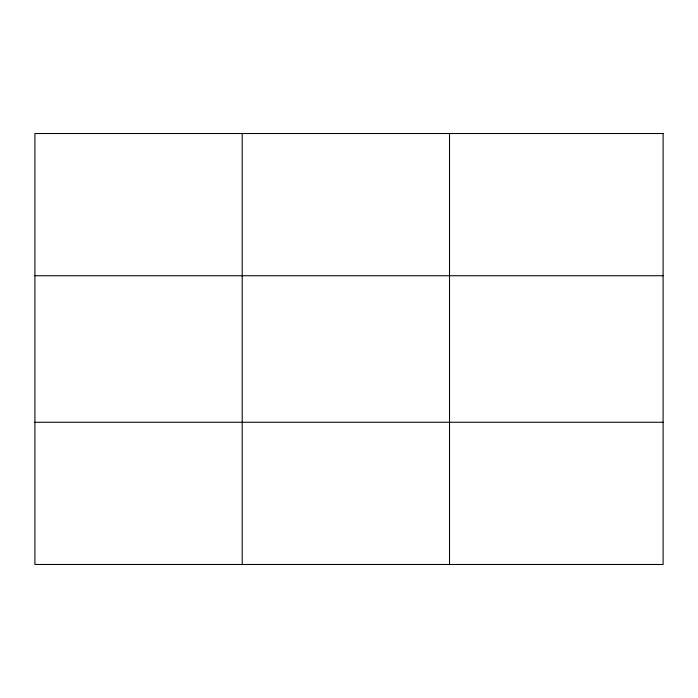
<?xml version="1.0" encoding="UTF-8"?>
<svg xmlns="http://www.w3.org/2000/svg" width="698" height="698" viewBox="0 0 698 698"><rect width="100%" height="100%" fill="white"/><g stroke="black" fill="none" stroke-linecap="round" stroke-linejoin="round"><path stroke-width="1.05" d="M242.206 133.519L242.206 564.481M449.512 133.519L449.512 564.481M34.9 275.736L663.1 275.736M34.9 422.264L663.1 422.264M663.1 133.519L663.1 564.481L34.9 564.481L34.9 133.519L663.1 133.519"/></g></svg>
